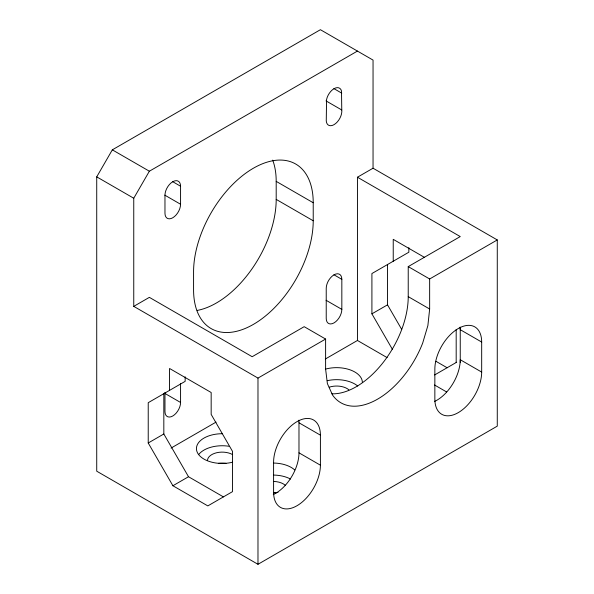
<?xml version="1.0" encoding="UTF-8"?>
<svg xmlns="http://www.w3.org/2000/svg" width="594" height="594" viewBox="0 0 594 594"><rect width="100%" height="100%" fill="white"/><g stroke="black" fill="none" stroke-linecap="round" stroke-linejoin="round"><path stroke-width="0.89" d="M341.765 109.979L341.505 91.001A10.944 6.319 -60 0 0 334.028 88.692A10.944 6.319 -60 0 0 326.552 99.636L326.292 118.978A11.034 6.371 -60 0 0 334.058 124.643A11.034 6.371 -60 0 0 341.765 109.979L326.002 100.883M497.275 239.939L373.047 168.213L373.047 60.091L320.411 29.7L112.325 149.837L96.725 176.864L96.725 471.198L257.982 564.3L497.275 426.143L497.275 239.939L429.648 278.98L429.648 309.014L427.88 325.586L422.683 343.072A73.567 42.471 -60 0 1 332.581 395.092L327.383 383.605L325.609 369.082L325.609 339.048L304.187 326.678L252.168 356.712L149.361 297.356L133.754 306.363L133.754 198.24L149.361 171.213L357.44 51.077M325.304 359.028L357.44 340.473L357.44 177.22L373.047 168.213M331.89 393.815A73.567 42.471 -60 0 0 408.226 296.644L408.226 266.609L460.246 236.575L357.44 177.22M133.754 306.363L257.982 378.088L325.609 339.048M169.55 390.377L169.55 368.48L211.167 392.508L211.167 414.404L232.492 451.343L232.492 491.646L207.811 505.902L172.906 485.744L148.225 442.998L163.825 433.984L163.825 393.681M392.478 349.48L371.911 313.847L387.518 304.841L387.518 264.53M171.05 448.084L216.038 422.111M172.906 485.744L188.513 476.737L223.418 496.888M434.622 374.955L456.66 362.229M333.895 88.617L341.773 93.161M424.45 257.358L393.235 239.337L393.235 261.226M272.698 160.128A84.6 48.849 -60 0 1 276.195 181.37L313.224 202.747L313.224 220.768A84.6 48.849 -60 0 1 253.4 324.383A84.6 48.849 -60 0 1 193.577 289.85L193.577 271.829A84.6 48.849 -60 0 1 253.4 168.213A84.6 48.849 -60 0 1 313.224 202.747M408.226 266.609L429.648 278.98M276.195 181.37L276.195 199.391L313.224 220.768M408.226 296.644L429.648 309.014M481.675 342.047A33.108 19.112 -60 0 0 458.264 328.534A33.108 19.112 -60 0 0 434.853 369.082L434.853 399.116A33.108 19.112 -60 0 0 458.264 412.63A33.108 19.112 -60 0 0 481.675 372.082L481.675 342.047L460.246 329.685A33.108 19.112 -60 0 0 460.135 327.101M172.691 181.682L180.569 186.234L180.569 204.254A11.034 6.371 -60 0 1 172.765 217.768A11.034 6.371 -60 0 1 164.969 213.261L164.969 195.24A11.034 6.371 -60 0 1 172.765 181.727A11.034 6.371 -60 0 1 180.569 186.234M333.954 274.784L341.832 279.336L341.832 309.37A11.034 6.371 -60 0 1 334.028 322.884A11.034 6.371 -60 0 1 326.225 318.384L326.225 288.35A11.034 6.371 -60 0 1 334.028 274.829A11.034 6.371 -60 0 1 341.832 279.336M112.325 149.837L149.361 171.213M481.675 372.082L460.246 359.719A33.108 19.112 -60 0 1 434.548 401.455M164.813 195.151L180.569 204.254M435.996 361.33L447.104 367.745M326.076 300.274L341.832 309.37M96.725 176.864L133.754 198.24M357.44 340.473L387.154 357.633M434.548 384.986L446.591 391.943M298.871 420.203A33.108 19.112 -60 0 1 298.982 422.787L320.411 435.157L320.411 465.191A33.108 19.112 -60 0 1 297 505.732A33.108 19.112 -60 0 1 273.589 492.218L273.589 462.184A33.108 19.112 -60 0 1 297 421.636A33.108 19.112 -60 0 1 320.411 435.157M298.982 422.787L298.982 452.821L320.411 465.191M164.813 393.376L180.569 402.472A11.034 6.371 -60 0 1 172.765 415.993A11.034 6.371 -60 0 1 164.969 411.486L164.969 392.374M387.518 304.841L401.685 329.38M163.825 433.984L188.513 476.737M460.246 327.836L460.246 362.451M456.185 329.529L456.185 362.503M408.843 247.661L408.843 252.22L371.911 273.544L371.911 313.847M257.982 378.088L257.982 564.3M185.157 376.804L185.157 381.363L148.225 402.687L148.225 442.998M180.569 383.36L180.569 402.472M278.007 492.493A25.75 14.865 0 0 1 273.812 492.775M273.812 463.06A25.75 14.865 0 0 1 294.698 469.928M325.453 369.126A25.75 14.865 0 0 1 362.377 382.521M327.227 380.695A25.75 14.865 0 0 1 357.729 386.011M273.812 475.074A25.75 14.865 0 0 1 290.496 479.031M198.663 454.559A25.75 14.865 0 0 1 228.853 446.25M207.477 460.61A14.716 8.494 0 0 1 216.558 452.762A14.716 8.494 0 0 1 232.588 454.603M232.484 462.221A25.75 14.865 0 0 1 196.985 451.633A25.75 14.865 0 0 1 222.186 433.724M298.982 452.821A33.108 19.112 -60 0 1 273.285 494.557M276.195 199.391A84.6 48.849 -60 0 1 197.156 310.439M273.737 492.389A14.716 8.494 0 0 1 276.782 492.671M218.377 463.35A14.716 8.494 0 0 1 225.995 463.35M273.737 481.444A14.716 8.494 0 0 1 285.209 485.209M329.276 387.177A14.716 8.494 0 0 1 348.871 389.812"/></g></svg>
